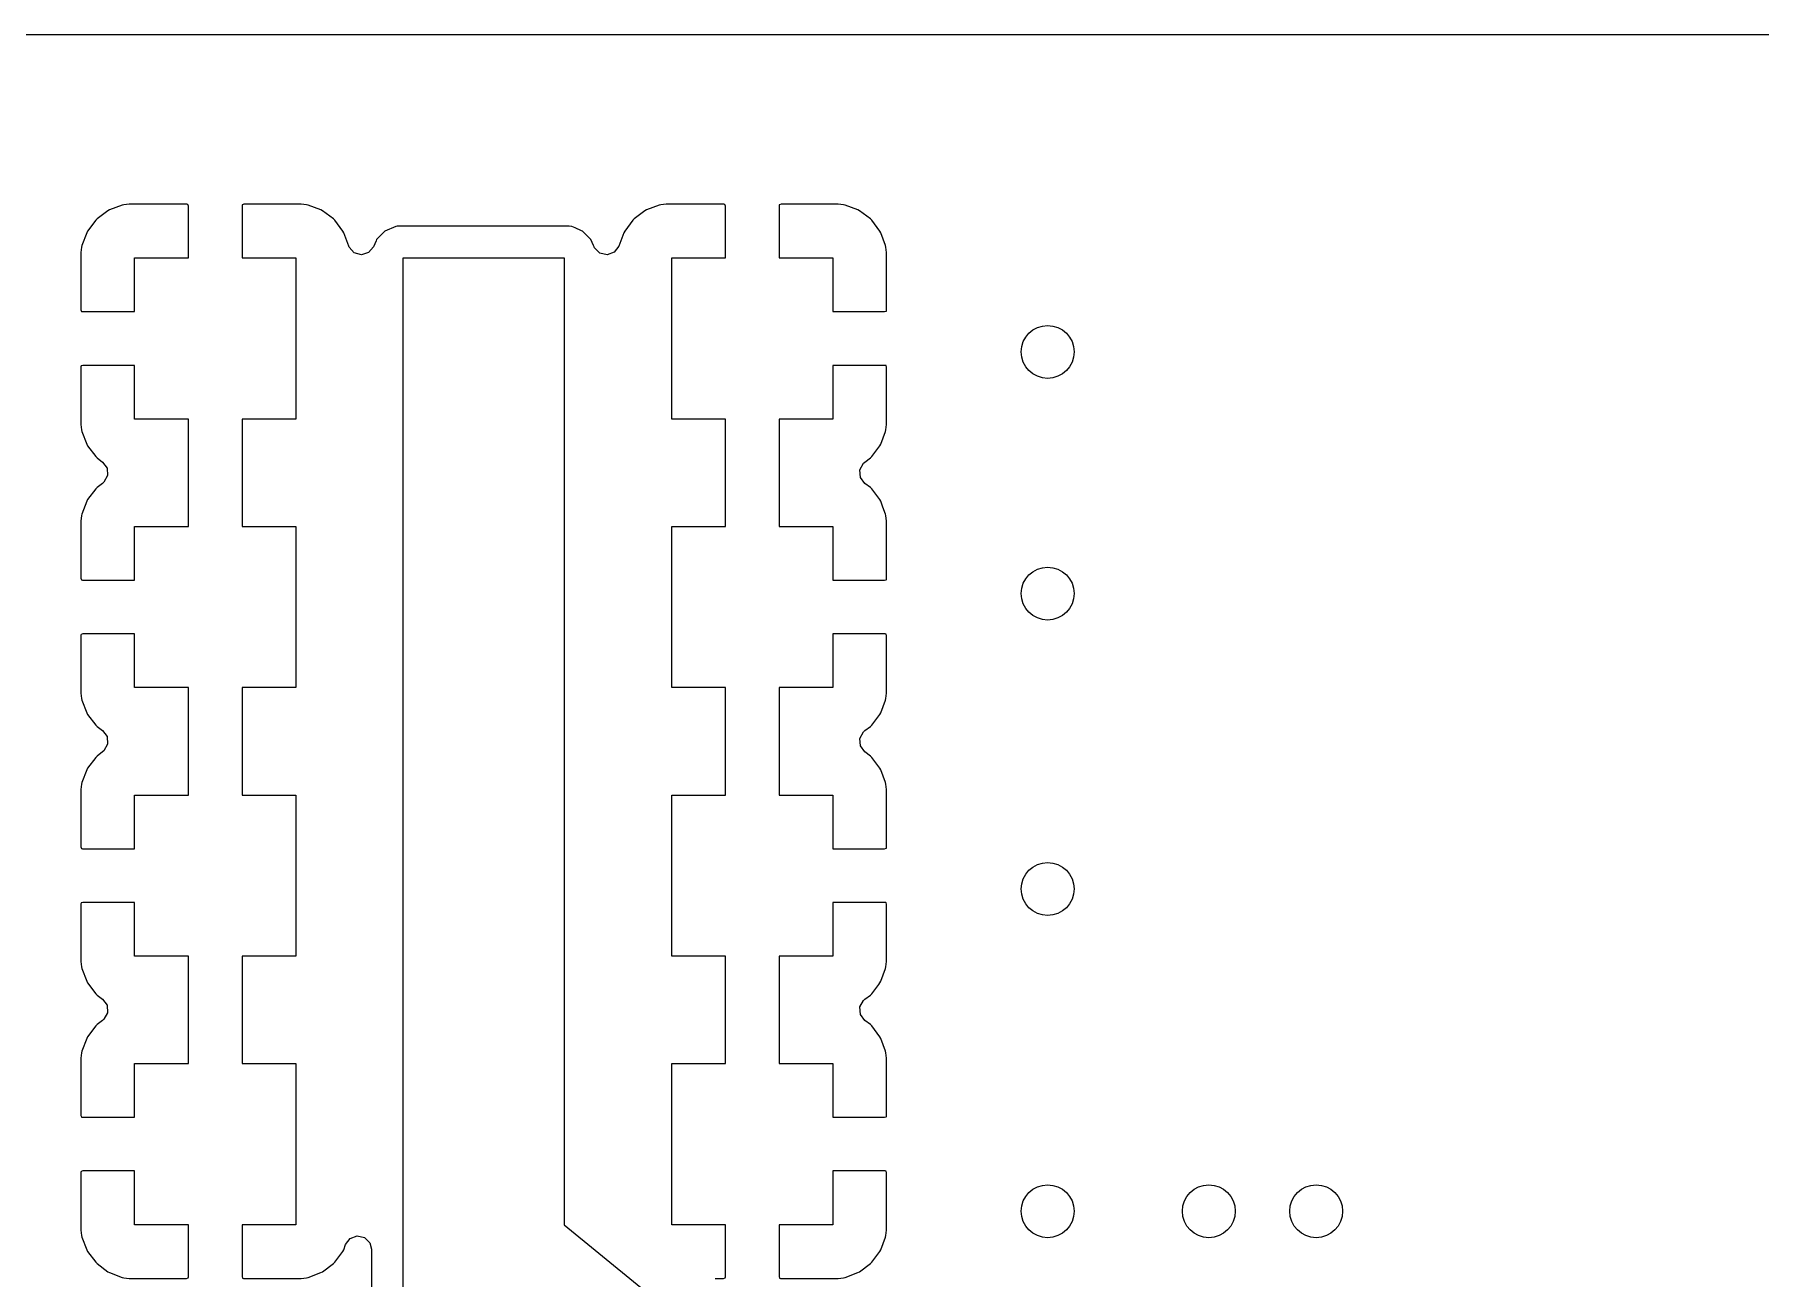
# Model space of a CAD drawing. Extents: x 0.02 to 3.18, y 0.02 to 2.78.
# Drawn here: x 1.893 to 2.535, y 2.315 to 2.778 of the extents above; entities that cross this region are included whole.
import ezdxf

# ---------------------------------------------------------------- set-up
doc = ezdxf.new("R2010")
doc.units = 0
doc.header["$MEASUREMENT"] = 0
doc.layers.add('BLACK', color=7, linetype='CONTINUOUS')

msp = doc.modelspace()

# ---------------------------------------------------------------- linework, layer by layer
at = {"layer": 'BLACK', "linetype": 'CONTINUOUS'}
for p, q in [((0.026772, 2.77819), (3.17323, 2.77819)), ((1.92001, 2.71251), (1.916, 2.7095)), ((1.92063, 2.71285), (1.92001, 2.71251)), ((1.92537, 2.71463), (1.92063, 2.71285)), ((1.92597, 2.71477), (1.92537, 2.71463)), ((1.92797, 2.71499), (1.92597, 2.71477)), ((1.92824, 2.715), (1.92797, 2.71499)), ((1.94947, 2.715), (1.92824, 2.715)), ((1.94977, 2.71493), (1.94947, 2.715)), ((1.94982, 2.71489), (1.94977, 2.71493)), ((1.95, 2.71429), (1.94982, 2.71489)), ((1.95, 2.695), (1.95, 2.71429)), ((1.97007, 2.71477), (1.97, 2.71447)), ((1.97, 2.71447), (1.97, 2.695)), ((1.97011, 2.71482), (1.97007, 2.71477)), ((1.97071, 2.715), (1.97011, 2.71482)), ((1.99176, 2.715), (1.97071, 2.715)), ((1.99203, 2.71499), (1.99176, 2.715)), ((1.99403, 2.71477), (1.99203, 2.71499)), ((1.99463, 2.71463), (1.99403, 2.71477)), ((1.99937, 2.71285), (1.99463, 2.71463)), ((1.99999, 2.71251), (1.99937, 2.71285)), ((2.004, 2.7095), (1.99999, 2.71251)), ((2.12001, 2.71251), (2.116, 2.7095)), ((2.12063, 2.71285), (2.12001, 2.71251)), ((2.12537, 2.71463), (2.12063, 2.71285)), ((2.12597, 2.71477), (2.12537, 2.71463)), ((2.12797, 2.71499), (2.12597, 2.71477)), ((2.12824, 2.715), (2.12797, 2.71499)), ((2.14947, 2.715), (2.12824, 2.715)), ((2.14977, 2.71493), (2.14947, 2.715)), ((2.14982, 2.71489), (2.14977, 2.71493)), ((2.15, 2.71429), (2.14982, 2.71489)), ((2.15, 2.695), (2.15, 2.71429)), ((2.17007, 2.71477), (2.17, 2.71447)), ((2.17, 2.71447), (2.17, 2.695)), ((2.17011, 2.71482), (2.17007, 2.71477)), ((2.17071, 2.715), (2.17011, 2.71482)), ((2.19176, 2.715), (2.17071, 2.715)), ((2.19203, 2.71499), (2.19176, 2.715)), ((2.19403, 2.71477), (2.19203, 2.71499)), ((2.19463, 2.71463), (2.19403, 2.71477)), ((2.19937, 2.71285), (2.19463, 2.71463)), ((2.19999, 2.71251), (2.19937, 2.71285)), ((2.204, 2.7095), (2.19999, 2.71251)), ((1.9155, 2.709), (1.91249, 2.70499)), ((1.916, 2.7095), (1.9155, 2.709)), ((2.0045, 2.709), (2.004, 2.7095)), ((2.00751, 2.70499), (2.0045, 2.709)), ((2.02721, 2.70671), (2.02318, 2.70492)), ((2.02781, 2.70678), (2.02721, 2.70671)), ((2.0281, 2.70681), (2.02781, 2.70678)), ((2.02824, 2.70683), (2.0281, 2.70681)), ((2.0281, 2.70681), (2.0281, 2.70681)), ((2.09176, 2.70683), (2.02824, 2.70683)), ((2.09277, 2.70671), (2.09176, 2.70683)), ((2.09404, 2.70615), (2.09277, 2.70671)), ((2.09638, 2.70512), (2.09404, 2.70615)), ((2.1155, 2.709), (2.11249, 2.70499)), ((2.116, 2.7095), (2.1155, 2.709)), ((2.2045, 2.709), (2.204, 2.7095)), ((2.20751, 2.70499), (2.2045, 2.709)), ((1.91037, 2.69963), (1.91023, 2.69903)), ((1.91215, 2.70437), (1.91037, 2.69963)), ((1.91249, 2.70499), (1.91215, 2.70437)), ((2.00785, 2.70437), (2.00751, 2.70499)), ((2.00971, 2.6994), (2.00785, 2.70437)), ((2.01988, 2.70138), (2.01889, 2.69914)), ((2.02007, 2.7018), (2.01988, 2.70138)), ((2.01988, 2.70138), (2.01988, 2.70138)), ((2.02318, 2.70492), (2.02007, 2.7018)), ((2.0968, 2.70493), (2.09638, 2.70512)), ((2.09638, 2.70512), (2.09638, 2.70512)), ((2.09992, 2.70182), (2.0968, 2.70493)), ((2.10092, 2.69957), (2.09992, 2.70182)), ((2.10111, 2.69913), (2.10092, 2.69957)), ((2.11215, 2.70437), (2.11029, 2.6994)), ((2.11249, 2.70499), (2.11215, 2.70437)), ((2.20785, 2.70437), (2.20751, 2.70499)), ((2.20963, 2.69963), (2.20785, 2.70437)), ((2.20977, 2.69903), (2.20963, 2.69963)), ((1.91001, 2.69703), (1.91, 2.69676)), ((1.91, 2.69676), (1.91, 2.67571)), ((1.91023, 2.69903), (1.91001, 2.69703)), ((1.93, 2.675), (1.93, 2.695)), ((1.93, 2.695), (1.95, 2.695)), ((1.97, 2.695), (1.99, 2.695)), ((1.99, 2.695), (1.99, 2.635)), ((2.00987, 2.69903), (2.00971, 2.6994)), ((2.01172, 2.69694), (2.00987, 2.69903)), ((2.01442, 2.69618), (2.01172, 2.69694)), ((2.01709, 2.697), (2.01442, 2.69618)), ((2.01889, 2.69914), (2.01709, 2.697)), ((2.03, 2.2268), (2.03, 2.695)), ((2.03, 2.695), (2.09, 2.695)), ((2.09, 2.695), (2.09, 2.335)), ((2.10129, 2.69878), (2.10111, 2.69913)), ((2.10326, 2.6968), (2.10129, 2.69878)), ((2.10599, 2.6962), (2.10326, 2.6968)), ((2.10861, 2.69717), (2.10599, 2.6962)), ((2.11029, 2.6994), (2.10861, 2.69717)), ((2.13, 2.635), (2.13, 2.695)), ((2.13, 2.695), (2.15, 2.695)), ((2.17, 2.695), (2.19, 2.695)), ((2.19, 2.695), (2.19, 2.675)), ((2.20999, 2.69703), (2.20977, 2.69903)), ((2.21, 2.69676), (2.20999, 2.69703)), ((2.21, 2.67553), (2.21, 2.69676)), ((1.91, 2.67571), (1.91018, 2.67511)), ((1.91018, 2.67511), (1.91023, 2.67507)), ((1.91023, 2.67507), (1.91053, 2.675)), ((1.91053, 2.675), (1.93, 2.675)), ((2.19, 2.675), (2.20929, 2.675)), ((2.20929, 2.675), (2.20989, 2.67518)), ((2.20989, 2.67518), (2.20993, 2.67523)), ((2.20993, 2.67523), (2.21, 2.67553)), ((1.91007, 2.65477), (1.91, 2.65447)), ((1.91011, 2.65482), (1.91007, 2.65477)), ((1.91071, 2.655), (1.91011, 2.65482)), ((1.93, 2.655), (1.91071, 2.655)), ((1.93, 2.635), (1.93, 2.655)), ((2.20947, 2.655), (2.19, 2.655)), ((2.19, 2.655), (2.19, 2.635)), ((2.20977, 2.65493), (2.20947, 2.655)), ((2.20982, 2.65489), (2.20977, 2.65493)), ((2.21, 2.65429), (2.20982, 2.65489)), ((1.91, 2.65447), (1.91, 2.63324)), ((2.21, 2.63324), (2.21, 2.65429)), ((1.91, 2.63324), (1.91001, 2.63297)), ((1.91001, 2.63297), (1.91023, 2.63097)), ((1.91023, 2.63097), (1.91037, 2.63037)), ((1.91037, 2.63037), (1.91215, 2.62563)), ((1.95, 2.635), (1.93, 2.635)), ((1.95, 2.595), (1.95, 2.635)), ((1.99, 2.635), (1.97, 2.635)), ((1.97, 2.635), (1.97, 2.595)), ((2.15, 2.635), (2.13, 2.635)), ((2.15, 2.595), (2.15, 2.635)), ((2.19, 2.635), (2.17, 2.635)), ((2.17, 2.635), (2.17, 2.595)), ((2.20785, 2.62563), (2.20963, 2.63037)), ((2.20963, 2.63037), (2.20977, 2.63097)), ((2.20977, 2.63097), (2.20999, 2.63297)), ((2.20999, 2.63297), (2.21, 2.63324)), ((1.91215, 2.62563), (1.91249, 2.62501)), ((1.91249, 2.62501), (1.9155, 2.621)), ((2.2045, 2.621), (2.20751, 2.62501)), ((2.20751, 2.62501), (2.20785, 2.62563)), ((1.9155, 2.621), (1.916, 2.6205)), ((1.916, 2.6205), (1.91804, 2.61897)), ((1.91804, 2.61897), (1.91971, 2.61673)), ((1.91971, 2.61673), (1.91991, 2.61394)), ((2.20009, 2.61606), (2.20143, 2.61851)), ((2.20029, 2.61327), (2.20009, 2.61606)), ((2.20143, 2.61851), (2.20196, 2.61897)), ((2.20196, 2.61897), (2.204, 2.6205)), ((2.204, 2.6205), (2.2045, 2.621)), ((1.91804, 2.61103), (1.916, 2.6095)), ((1.91857, 2.61149), (1.91804, 2.61103)), ((1.91991, 2.61394), (1.91857, 2.61149)), ((2.20196, 2.61103), (2.20029, 2.61327)), ((2.204, 2.6095), (2.20196, 2.61103)), ((1.91215, 2.60437), (1.91037, 2.59963)), ((1.91249, 2.60499), (1.91215, 2.60437)), ((1.9155, 2.609), (1.91249, 2.60499)), ((1.916, 2.6095), (1.9155, 2.609)), ((2.2045, 2.609), (2.204, 2.6095)), ((2.20751, 2.60499), (2.2045, 2.609)), ((2.20785, 2.60437), (2.20751, 2.60499)), ((2.20866, 2.6022), (2.20785, 2.60437)), ((1.91001, 2.59703), (1.91, 2.59676)), ((1.91, 2.59676), (1.91, 2.57571)), ((1.91023, 2.59903), (1.91001, 2.59703)), ((1.91037, 2.59963), (1.91023, 2.59903)), ((2.20963, 2.59963), (2.20866, 2.6022)), ((2.20977, 2.59903), (2.20963, 2.59963)), ((2.20999, 2.59703), (2.20977, 2.59903)), ((2.21, 2.59676), (2.20999, 2.59703)), ((2.21, 2.57553), (2.21, 2.59676)), ((1.93, 2.575), (1.93, 2.595)), ((1.93, 2.595), (1.95, 2.595)), ((1.97, 2.595), (1.99, 2.595)), ((1.99, 2.595), (1.99, 2.535)), ((2.13, 2.535), (2.13, 2.595)), ((2.13, 2.595), (2.15, 2.595)), ((2.17, 2.595), (2.19, 2.595)), ((2.19, 2.595), (2.19, 2.575)), ((1.91, 2.57571), (1.91018, 2.57511)), ((1.91018, 2.57511), (1.91023, 2.57507)), ((1.91023, 2.57507), (1.91053, 2.575)), ((1.91053, 2.575), (1.93, 2.575)), ((2.19, 2.575), (2.20929, 2.575)), ((2.20929, 2.575), (2.20989, 2.57518)), ((2.20989, 2.57518), (2.20993, 2.57523)), ((2.20993, 2.57523), (2.21, 2.57553)), ((1.91007, 2.55477), (1.91, 2.55447)), ((1.91, 2.55447), (1.91, 2.53324)), ((1.91011, 2.55482), (1.91007, 2.55477)), ((1.91071, 2.555), (1.91011, 2.55482)), ((1.93, 2.555), (1.91071, 2.555)), ((1.93, 2.535), (1.93, 2.555)), ((2.20947, 2.555), (2.19, 2.555)), ((2.19, 2.555), (2.19, 2.535)), ((2.20977, 2.55493), (2.20947, 2.555)), ((2.20982, 2.55489), (2.20977, 2.55493)), ((2.21, 2.55429), (2.20982, 2.55489)), ((2.21, 2.53324), (2.21, 2.55429)), ((1.91, 2.53324), (1.91001, 2.53297)), ((1.91001, 2.53297), (1.91023, 2.53097)), ((1.95, 2.535), (1.93, 2.535)), ((1.95, 2.495), (1.95, 2.535)), ((1.99, 2.535), (1.97, 2.535)), ((1.97, 2.535), (1.97, 2.495)), ((2.15, 2.535), (2.13, 2.535)), ((2.15, 2.495), (2.15, 2.535)), ((2.19, 2.535), (2.17, 2.535)), ((2.17, 2.535), (2.17, 2.495)), ((2.20977, 2.53097), (2.20999, 2.53297)), ((2.20999, 2.53297), (2.21, 2.53324)), ((1.91023, 2.53097), (1.91037, 2.53037)), ((1.91037, 2.53037), (1.91215, 2.52563)), ((2.20785, 2.52563), (2.20963, 2.53037)), ((2.20963, 2.53037), (2.20977, 2.53097)), ((1.91215, 2.52563), (1.91249, 2.52501)), ((1.91249, 2.52501), (1.9155, 2.521)), ((1.9155, 2.521), (1.916, 2.5205)), ((1.916, 2.5205), (1.91804, 2.51897)), ((2.20196, 2.51897), (2.204, 2.5205)), ((2.204, 2.5205), (2.2045, 2.521)), ((2.2045, 2.521), (2.20712, 2.52449)), ((2.20712, 2.52449), (2.20751, 2.52501)), ((2.20751, 2.52501), (2.20785, 2.52563)), ((1.91804, 2.51897), (1.91971, 2.51673)), ((1.91991, 2.51394), (1.91857, 2.51149)), ((1.91971, 2.51673), (1.91991, 2.51394)), ((2.20009, 2.51606), (2.20143, 2.51851)), ((2.20029, 2.51327), (2.20009, 2.51606)), ((2.20196, 2.51103), (2.20029, 2.51327)), ((2.20143, 2.51851), (2.20196, 2.51897)), ((1.9155, 2.509), (1.91249, 2.50499)), ((1.916, 2.5095), (1.9155, 2.509)), ((1.91804, 2.51103), (1.916, 2.5095)), ((1.91857, 2.51149), (1.91804, 2.51103)), ((2.204, 2.5095), (2.20196, 2.51103)), ((2.2045, 2.509), (2.204, 2.5095)), ((2.20751, 2.50499), (2.2045, 2.509)), ((1.91215, 2.50437), (1.91037, 2.49963)), ((1.91249, 2.50499), (1.91215, 2.50437)), ((2.20785, 2.50437), (2.20751, 2.50499)), ((2.20963, 2.49963), (2.20785, 2.50437)), ((1.91001, 2.49703), (1.91, 2.49676)), ((1.91, 2.49676), (1.91, 2.47571)), ((1.91023, 2.49903), (1.91001, 2.49703)), ((1.91037, 2.49963), (1.91023, 2.49903)), ((1.93, 2.475), (1.93, 2.495)), ((1.93, 2.495), (1.95, 2.495)), ((1.97, 2.495), (1.99, 2.495)), ((1.99, 2.495), (1.99, 2.435)), ((2.13, 2.435), (2.13, 2.495)), ((2.13, 2.495), (2.15, 2.495)), ((2.17, 2.495), (2.19, 2.495)), ((2.19, 2.495), (2.19, 2.475)), ((2.20977, 2.49903), (2.20963, 2.49963)), ((2.20999, 2.49703), (2.20977, 2.49903)), ((2.21, 2.49676), (2.20999, 2.49703)), ((2.21, 2.47553), (2.21, 2.49676)), ((1.91, 2.47571), (1.91018, 2.47511)), ((1.91018, 2.47511), (1.91023, 2.47507)), ((1.91023, 2.47507), (1.91053, 2.475)), ((1.91053, 2.475), (1.93, 2.475)), ((2.19, 2.475), (2.20929, 2.475)), ((2.20929, 2.475), (2.20989, 2.47518)), ((2.20989, 2.47518), (2.20993, 2.47523)), ((2.20993, 2.47523), (2.21, 2.47553)), ((1.91007, 2.45477), (1.91, 2.45447)), ((1.91, 2.45447), (1.91, 2.43324)), ((1.91011, 2.45482), (1.91007, 2.45477)), ((1.91071, 2.455), (1.91011, 2.45482)), ((1.93, 2.455), (1.91071, 2.455)), ((1.93, 2.435), (1.93, 2.455)), ((2.20947, 2.455), (2.19, 2.455)), ((2.19, 2.455), (2.19, 2.435)), ((2.20977, 2.45493), (2.20947, 2.455)), ((2.20982, 2.45489), (2.20977, 2.45493)), ((2.21, 2.45429), (2.20982, 2.45489)), ((2.21, 2.43324), (2.21, 2.45429)), ((1.91, 2.43324), (1.91001, 2.43297)), ((1.91001, 2.43297), (1.91023, 2.43097)), ((1.91023, 2.43097), (1.91037, 2.43037)), ((1.91037, 2.43037), (1.91215, 2.42563)), ((1.95, 2.435), (1.93, 2.435)), ((1.95, 2.395), (1.95, 2.435)), ((1.99, 2.435), (1.97, 2.435)), ((1.97, 2.435), (1.97, 2.395)), ((2.15, 2.435), (2.13, 2.435)), ((2.15, 2.395), (2.15, 2.435)), ((2.19, 2.435), (2.17, 2.435)), ((2.17, 2.435), (2.17, 2.395)), ((2.20785, 2.42563), (2.20963, 2.43037)), ((2.20963, 2.43037), (2.20977, 2.43097)), ((2.20977, 2.43097), (2.20999, 2.43297)), ((2.20999, 2.43297), (2.21, 2.43324)), ((1.91215, 2.42563), (1.91249, 2.42501)), ((1.91249, 2.42501), (1.9155, 2.421)), ((2.2045, 2.421), (2.20712, 2.42449)), ((2.20712, 2.42449), (2.20751, 2.42501)), ((2.20751, 2.42501), (2.20785, 2.42563)), ((1.9155, 2.421), (1.916, 2.4205)), ((1.916, 2.4205), (1.91804, 2.41897)), ((1.91804, 2.41897), (1.91971, 2.41673)), ((1.91971, 2.41673), (1.91991, 2.41394)), ((2.20009, 2.41606), (2.20143, 2.41851)), ((2.20143, 2.41851), (2.20196, 2.41897)), ((2.20196, 2.41897), (2.204, 2.4205)), ((2.204, 2.4205), (2.2045, 2.421)), ((1.91804, 2.41103), (1.916, 2.4095)), ((1.91857, 2.41149), (1.91804, 2.41103)), ((1.91991, 2.41394), (1.91857, 2.41149)), ((2.20029, 2.41327), (2.20009, 2.41606)), ((2.20196, 2.41103), (2.20029, 2.41327)), ((2.204, 2.4095), (2.20196, 2.41103)), ((1.91215, 2.40437), (1.91037, 2.39963)), ((1.91249, 2.40499), (1.91215, 2.40437)), ((1.9155, 2.409), (1.91249, 2.40499)), ((1.916, 2.4095), (1.9155, 2.409)), ((2.2045, 2.409), (2.204, 2.4095)), ((2.20751, 2.40499), (2.2045, 2.409)), ((2.20785, 2.40437), (2.20751, 2.40499)), ((2.20963, 2.39963), (2.20785, 2.40437)), ((1.91023, 2.39903), (1.91001, 2.39703)), ((1.91037, 2.39963), (1.91023, 2.39903)), ((2.20977, 2.39903), (2.20963, 2.39963)), ((2.20999, 2.39703), (2.20977, 2.39903)), ((1.91001, 2.39703), (1.91, 2.39676)), ((1.91, 2.39676), (1.91, 2.37571)), ((1.93, 2.375), (1.93, 2.395)), ((1.93, 2.395), (1.95, 2.395)), ((1.97, 2.395), (1.99, 2.395)), ((1.99, 2.395), (1.99, 2.335)), ((2.13, 2.335), (2.13, 2.395)), ((2.13, 2.395), (2.15, 2.395)), ((2.17, 2.395), (2.19, 2.395)), ((2.19, 2.395), (2.19, 2.375)), ((2.21, 2.39676), (2.20999, 2.39703)), ((2.21, 2.37553), (2.21, 2.39676)), ((1.91, 2.37571), (1.91018, 2.37511)), ((1.91018, 2.37511), (1.91023, 2.37507)), ((1.91023, 2.37507), (1.91053, 2.375)), ((1.91053, 2.375), (1.93, 2.375)), ((2.19, 2.375), (2.20929, 2.375)), ((2.20929, 2.375), (2.20989, 2.37518)), ((2.20989, 2.37518), (2.20993, 2.37523)), ((2.20993, 2.37523), (2.21, 2.37553)), ((1.91007, 2.35477), (1.91, 2.35447)), ((1.91, 2.35447), (1.91, 2.33324)), ((1.91011, 2.35482), (1.91007, 2.35477)), ((1.91071, 2.355), (1.91011, 2.35482)), ((1.93, 2.355), (1.91071, 2.355)), ((1.93, 2.335), (1.93, 2.355)), ((2.20947, 2.355), (2.19, 2.355)), ((2.19, 2.355), (2.19, 2.335)), ((2.20977, 2.35493), (2.20947, 2.355)), ((2.20982, 2.35489), (2.20977, 2.35493)), ((2.21, 2.35429), (2.20982, 2.35489)), ((2.21, 2.33324), (2.21, 2.35429)), ((1.91, 2.33324), (1.91001, 2.33297)), ((1.95, 2.335), (1.93, 2.335)), ((1.95, 2.31553), (1.95, 2.335)), ((1.99, 2.335), (1.97, 2.335)), ((1.97, 2.335), (1.97, 2.31571)), ((2.09, 2.335), (2.145, 2.29)), ((2.15, 2.335), (2.13, 2.335)), ((2.15, 2.31553), (2.15, 2.335)), ((2.19, 2.335), (2.17, 2.335)), ((2.17, 2.335), (2.17, 2.31571)), ((2.20999, 2.33297), (2.21, 2.33324)), ((1.91001, 2.33297), (1.91023, 2.33097)), ((1.91023, 2.33097), (1.91037, 2.33037)), ((1.91037, 2.33037), (1.91215, 2.32563)), ((2.00785, 2.32563), (2.00858, 2.32759)), ((2.00858, 2.32759), (2.01026, 2.32983)), ((2.01026, 2.32983), (2.01288, 2.3308)), ((2.01288, 2.3308), (2.01561, 2.3302)), ((2.01561, 2.3302), (2.01759, 2.32822)), ((2.01759, 2.32822), (2.01819, 2.32585)), ((2.20785, 2.32563), (2.20963, 2.33037)), ((2.20963, 2.33037), (2.20977, 2.33097)), ((2.20977, 2.33097), (2.20999, 2.33297)), ((1.91215, 2.32563), (1.91249, 2.32501)), ((1.91249, 2.32501), (1.9155, 2.321)), ((1.9155, 2.321), (1.916, 2.3205)), ((1.916, 2.3205), (1.92001, 2.31749)), ((1.99999, 2.31749), (2.004, 2.3205)), ((2.004, 2.3205), (2.0045, 2.321)), ((2.0045, 2.321), (2.00751, 2.32501)), ((2.00751, 2.32501), (2.00785, 2.32563)), ((2.01819, 2.32585), (2.01819, 2.2268)), ((2.19999, 2.31749), (2.204, 2.3205)), ((2.204, 2.3205), (2.2045, 2.321)), ((2.2045, 2.321), (2.20712, 2.32449)), ((2.20712, 2.32449), (2.20751, 2.32501)), ((2.20751, 2.32501), (2.20785, 2.32563)), ((1.92001, 2.31749), (1.92063, 2.31715)), ((1.92063, 2.31715), (1.92537, 2.31537)), ((1.92537, 2.31537), (1.92597, 2.31523)), ((1.92597, 2.31523), (1.92797, 2.31501)), ((1.92797, 2.31501), (1.92824, 2.315)), ((1.92824, 2.315), (1.94929, 2.315)), ((1.94929, 2.315), (1.94989, 2.31518)), ((1.94989, 2.31518), (1.94993, 2.31523)), ((1.94993, 2.31523), (1.95, 2.31553)), ((1.97, 2.31571), (1.97018, 2.31511)), ((1.97018, 2.31511), (1.97023, 2.31507)), ((1.97023, 2.31507), (1.97053, 2.315)), ((1.97053, 2.315), (1.99176, 2.315)), ((1.99176, 2.315), (1.99203, 2.31501)), ((1.99203, 2.31501), (1.99403, 2.31523)), ((1.99403, 2.31523), (1.99463, 2.31537)), ((1.99463, 2.31537), (1.99937, 2.31715)), ((1.99937, 2.31715), (1.99999, 2.31749)), ((2.14615, 2.31493), (2.14699, 2.315)), ((2.14699, 2.315), (2.14929, 2.315)), ((2.14929, 2.315), (2.14989, 2.31518)), ((2.14989, 2.31518), (2.14993, 2.31523)), ((2.14993, 2.31523), (2.15, 2.31553)), ((2.17, 2.31571), (2.17018, 2.31511)), ((2.17018, 2.31511), (2.17023, 2.31507)), ((2.17023, 2.31507), (2.17053, 2.315)), ((2.17053, 2.315), (2.19176, 2.315)), ((2.19176, 2.315), (2.19203, 2.31501)), ((2.19203, 2.31501), (2.19403, 2.31523)), ((2.19403, 2.31523), (2.19463, 2.31537)), ((2.19463, 2.31537), (2.19937, 2.31715)), ((2.19937, 2.31715), (2.19999, 2.31749))]:
    msp.add_line(p, q, dxfattribs=at)
at = {"layer": 'BLACK'}
for centre in [(2.27, 2.66), (2.27, 2.57), (2.27, 2.46), (2.27, 2.34), (2.33, 2.34), (2.37, 2.34)]:
    msp.add_circle(centre, 0.009843, dxfattribs=at)

doc.saveas('drawing.dxf')
